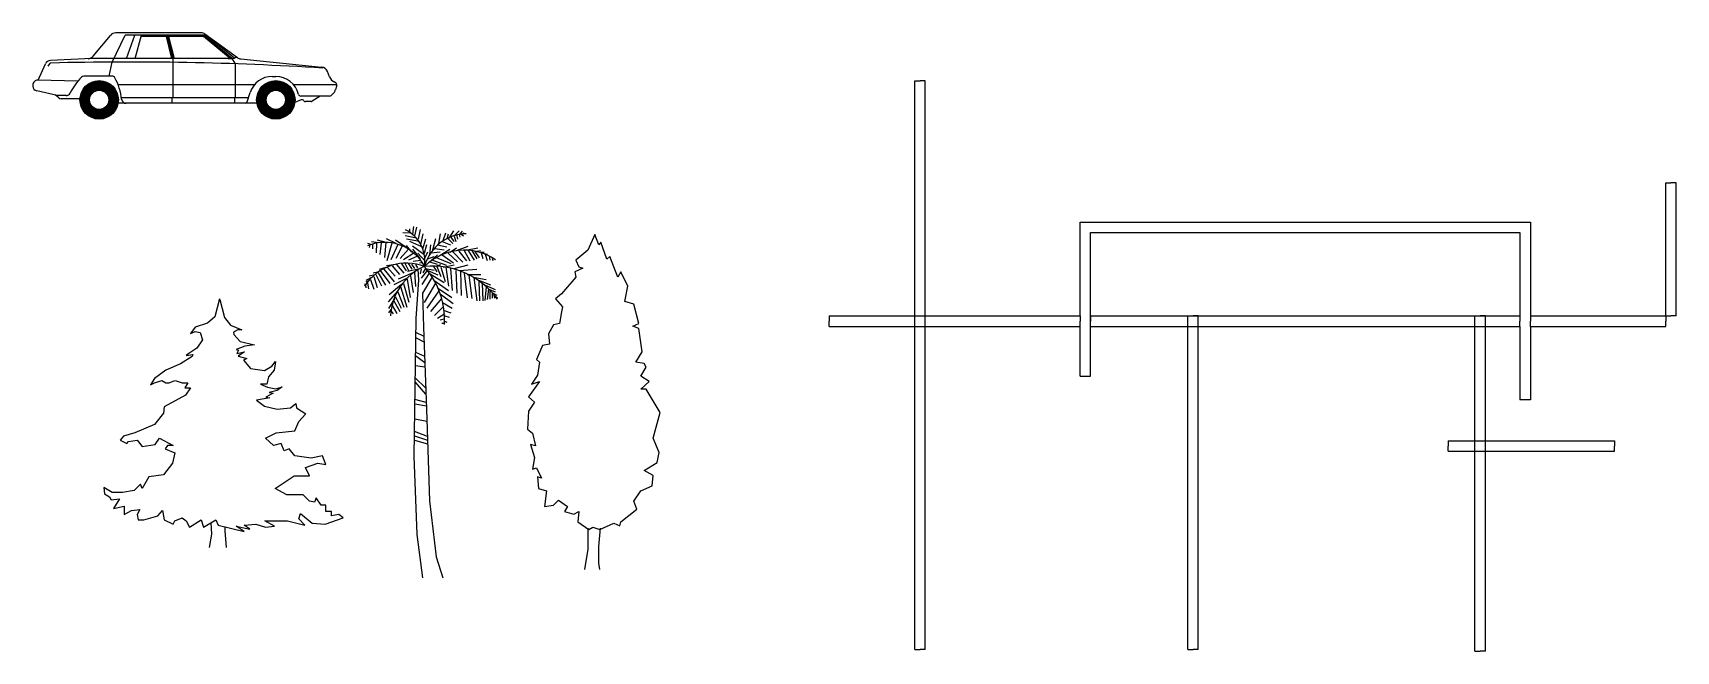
# Model space of a CAD drawing. Header units: metres. Extents: x 247 to 299.9, y 129.8 to 146.
# Drawn here: x 275.97 to 299.86, y 136.99 to 145.97 of the extents above; entities that cross this region are included whole.
import ezdxf

# ---------------------------------------------------------------- set-up
doc = ezdxf.new("R2010")
doc.units = ezdxf.units.M

# ---------------------------------------------------------------- blocks, each defined once
blk = doc.blocks.new('Tree - type 2 deciduous elevation')
blk.add_lwpolyline([(-2.754, 191.699), (-6.78, 182.851), (-13.682, 176.953), (-11.956, 173.266), (-9.656, 172.529), (-14.257, 170.317), (-13.682, 167.368), (-21.733, 157.783), (-25.184, 154.834), (-21.158, 150.41), (-21.733, 147.461), (-22.884, 140.825), (-26.334, 140.087), (-29.21, 134.926), (-28.635, 129.028), (-32.661, 128.291), (-36.111, 120.18), (-34.386, 118.706), (-35.536, 111.333), (-38.987, 106.171), (-34.386, 107.646), (-40.712, 98.798), (-37.261, 95.849), (-40.712, 90.688), (-41.287, 80.366), (-38.412, 78.154), (-36.686, 70.781), (-39.562, 71.518), (-37.261, 64.145), (-38.412, 57.509), (-36.111, 58.247), (-33.236, 52.348), (-35.536, 53.086), (-34.961, 46.45), (-30.36, 44.975), (-31.51, 36.128), (-26.334, 36.865), (-23.459, 39.814), (-18.283, 36.128), (-20.008, 33.178), (-14.832, 31.704), (-11.956, 33.178), (-12.531, 27.28), (-6.205, 22.856), (-3.905, 24.331), (0.121, 22.856), (8.173, 26.543), (11.624, 25.068), (12.199, 27.28), (21.4, 34.653), (19.675, 39.077), (23.701, 44.975), (30.027, 47.924), (30.602, 53.823), (25.426, 56.772), (32.903, 61.196), (34.053, 67.094), (30.602, 75.205), (34.628, 89.951), (26.576, 103.222), (23.701, 103.222), (28.302, 107.646), (23.701, 110.595), (26.576, 115.756), (25.426, 117.968), (20.825, 118.706), (24.276, 124.604), (22.551, 137.876), (19.1, 139.35), (22.551, 140.825), (19.675, 151.884), (14.499, 153.359), (16.224, 162.207), (12.199, 170.317), (10.473, 167.368), (5.872, 179.165), (4.147, 177.69), (0.696, 187.275), (-0.454, 185.8)], close=True)
for points in [[(-6.813, 23.669), (-6.813, 11.669), (-8.627, 0)], [(0.387, 23.669), (-0.576, 13.271), (-0.576, 3.686), (0, 0)]]:
    blk.add_lwpolyline(points)
blk = doc.blocks.new('Tree - palm elevation')
for p, q in [((-7.5, 199.68), (-7.5, 197.946)), ((-5.567, 196.707), (-4.987, 201.167)), ((-4.407, 195.716), (-3.247, 200.672)), ((-2.474, 193.733), (-1.315, 199.433)), ((15.116, 194.477), (17.822, 198.689)), ((18.015, 195.716), (20.914, 198.689)), ((21.301, 196.459), (22.847, 198.441)), ((23.234, 196.707), (23.62, 197.698)), ((-29.729, 190.759), (-31.469, 191.255)), ((-30.309, 190.512), (-30.695, 189.025)), ((-25.283, 191.751), (-29.342, 192.246)), ((-28.763, 190.759), (-28.763, 188.281)), ((-26.443, 191.503), (-26.636, 186.051)), ((-20.064, 191.751), (-25.863, 193.238)), ((-23.737, 191.751), (-24.51, 185.06)), ((-21.031, 191.998), (-21.804, 183.325)), ((-15.232, 191.255), (-20.644, 193.981)), ((-17.551, 191.503), (-20.451, 181.343)), ((-14.265, 190.759), (-18.131, 182.086)), ((-9.433, 189.025), (-15.618, 193.238)), ((-11.753, 189.768), (-15.425, 182.83)), ((-6.727, 197.202), (-11.366, 197.45)), ((-3.441, 194.477), (-10.013, 195.716)), ((-1.894, 192.494), (-9.24, 193.733)), ((-6.147, 186.299), (-9.24, 190.264)), ((-0.541, 189.52), (-7.307, 192.494)), ((-5.76, 190.016), (0.618, 185.308)), ((-1.121, 190.759), (0.232, 196.955)), ((0.038, 188.281), (1.778, 193.981)), ((1.005, 185.803), (2.358, 190.759)), ((4.098, 185.06), (4.678, 190.512)), ((5.837, 187.786), (7.577, 194.229)), ((6.997, 188.529), (12.216, 187.786)), ((8.544, 190.512), (13.763, 189.52)), ((9.317, 191.255), (10.283, 196.955)), ((11.25, 192.494), (15.889, 190.512)), ((11.829, 192.99), (13.182, 197.45)), ((13.956, 194.229), (14.729, 196.955)), ((14.536, 193.981), (17.242, 191.255)), ((15.695, 186.299), (19.368, 188.777)), ((16.082, 194.972), (17.822, 192.494)), ((18.015, 195.468), (18.981, 192.494)), ((19.368, 196.459), (19.948, 193.733)), ((19.368, 187.29), (26.133, 189.768)), ((20.914, 196.459), (21.301, 194.972)), ((22.074, 196.707), (23.427, 195.716)), ((24.78, 187.538), (31.546, 188.777)), ((-15.618, 179.36), (-20.644, 178.617)), ((-15.038, 179.36), (-10.786, 174.404)), ((-8.08, 188.034), (-12.912, 182.83)), ((-12.332, 180.104), (-9.433, 175.643)), ((-4.987, 185.803), (-10.979, 182.086)), ((-10.206, 180.104), (-8.08, 175.891)), ((-8.273, 180.104), (-6.147, 176.635)), ((-3.247, 183.821), (-8.08, 181.838)), ((-6.34, 179.608), (-4.6, 177.13)), ((-5.76, 188.034), (-1.508, 182.582)), ((-1.315, 181.591), (-5.374, 181.095)), ((-4.021, 179.36), (-2.861, 177.378)), ((-2.668, 185.803), (1.198, 181.343)), ((-0.348, 180.352), (-1.894, 180.104)), ((1.005, 182.582), (2.938, 186.547)), ((2.938, 182.582), (6.61, 183.821)), ((4.098, 180.847), (8.35, 179.608)), ((4.871, 186.051), (10.09, 186.547)), ((4.871, 181.591), (8.544, 184.812)), ((5.644, 181.838), (13.569, 178.865)), ((7.384, 178.369), (10.476, 179.36)), ((7.77, 183.325), (16.082, 179.856)), ((9.51, 184.317), (15.502, 188.034)), ((11.25, 184.812), (17.628, 180.352)), ((11.829, 177.874), (18.015, 179.113)), ((14.536, 185.803), (19.948, 180.847)), ((17.242, 186.547), (23.041, 180.599)), ((18.015, 177.13), (26.133, 179.113)), ((20.721, 187.042), (25.167, 181.343)), ((23.814, 187.29), (26.907, 181.343)), ((26.133, 187.29), (29.419, 181.838)), ((28.066, 187.29), (30.966, 182.582)), ((29.806, 186.795), (32.319, 183.078)), ((29.999, 186.795), (33.092, 187.29)), ((32.512, 186.299), (35.218, 186.299)), ((33.479, 186.051), (34.445, 182.83)), ((35.605, 185.556), (37.151, 185.308)), ((35.798, 185.308), (36.958, 181.591)), ((38.118, 184.317), (38.504, 181.838)), ((39.857, 182.83), (40.244, 181.591)), ((-28.956, 172.174), (-32.435, 170.192)), ((-31.082, 169.944), (-32.435, 169.2)), ((-27.409, 173.413), (-30.695, 172.67)), ((-29.922, 170.687), (-27.989, 165.235)), ((-25.09, 175.148), (-28.376, 174.404)), ((-27.989, 172.422), (-26.056, 166.227)), ((-26.829, 173.661), (-23.544, 167.218)), ((-25.476, 174.652), (-21.224, 167.466)), ((-21.031, 177.626), (-24.897, 176.387)), ((-24.317, 175.891), (-18.711, 168.457)), ((-22.191, 176.635), (-16.391, 169.448)), ((-20.064, 177.626), (-15.812, 172.67)), ((-17.358, 178.617), (-13.299, 173.661)), ((-8.466, 171.678), (-16.585, 167.713)), ((-4.214, 175.148), (-14.072, 170.935)), ((-8.853, 170.935), (-7.113, 160.527)), ((-1.701, 176.882), (-8.66, 175.396)), ((-6.92, 172.917), (-5.374, 163.253)), ((-4.6, 174.9), (-4.021, 166.722)), ((-2.668, 176.387), (-2.376, 170.594)), ((-0.928, 176.882), (-1.508, 173.909)), ((2.551, 175.891), (-0.928, 171.431)), ((3.711, 174.404), (-0.541, 167.961)), ((5.257, 171.926), (-0.155, 163.005)), ((1.585, 177.13), (0.038, 174.652)), ((1.585, 177.13), (6.61, 176.139)), ((2.938, 175.891), (8.737, 173.413)), ((4.291, 173.909), (12.216, 168.953)), ((6.224, 178.121), (8.157, 175.148)), ((6.417, 170.439), (14.729, 164.492)), ((8.157, 178.121), (10.476, 172.422)), ((10.476, 177.874), (12.796, 169.696)), ((13.182, 177.874), (14.729, 166.97)), ((15.889, 177.13), (16.855, 164.492)), ((18.981, 175.891), (19.561, 163.005)), ((20.914, 175.891), (30.966, 176.635)), ((21.688, 175.396), (22.074, 161.518)), ((23.814, 174.404), (25.554, 160.279)), ((25.554, 173.661), (33.285, 173.661)), ((26.52, 173.165), (28.066, 159.784)), ((28.839, 172.174), (36.378, 170.687)), ((29.226, 171.926), (30.966, 158.545)), ((30.966, 170.687), (38.891, 167.713)), ((32.126, 169.696), (32.512, 158.545)), ((-32.628, 167.961), (-33.208, 167.961)), ((-32.628, 167.713), (-32.435, 165.979)), ((-31.662, 168.705), (-31.082, 165.483)), ((-14.265, 164.244), (-19.678, 158.049)), ((-16.005, 160.031), (-19.484, 154.084)), ((-12.139, 167.961), (-19.098, 162.014)), ((-15.618, 160.775), (-12.332, 154.332)), ((-14.265, 163.749), (-10.786, 154.828)), ((-12.719, 166.722), (-9.046, 154.828)), ((-10.979, 168.457), (-7.887, 157.801)), ((7.384, 168.705), (0.812, 157.553)), ((9.317, 164.244), (2.358, 154.332)), ((8.544, 165.979), (16.662, 160.527)), ((10.09, 162.51), (17.435, 157.058)), ((34.058, 168.705), (34.445, 158.545)), ((35.412, 167.713), (41.404, 164.988)), ((36.378, 166.474), (35.605, 158.792)), ((37.731, 165.235), (36.958, 159.288)), ((37.924, 165.235), (41.404, 163.749)), ((38.504, 164.492), (38.504, 159.536)), ((39.664, 163.253), (42.37, 161.766)), ((39.857, 162.757), (39.857, 160.031)), ((40.824, 161.766), (41.21, 160.031)), ((41.21, 161.518), (42.757, 160.279)), ((-18.131, 153.589), (-19.484, 151.606)), ((-17.938, 152.597), (-16.972, 151.111)), ((-17.358, 155.819), (-14.845, 151.358)), ((-16.585, 158.545), (-13.106, 152.35)), ((10.863, 159.784), (4.484, 152.35)), ((11.829, 155.075), (6.804, 150.119)), ((12.603, 151.111), (8.544, 148.385)), ((11.443, 157.553), (16.855, 154.332)), ((12.216, 153.093), (16.082, 151.606)), ((12.216, 148.137), (10.09, 147.393)), ((12.409, 145.659), (11.056, 145.659)), ((12.409, 146.898), (13.763, 146.402)), ((12.603, 149.872), (15.116, 149.128)), ((-4.081, 140.645), (0.753, 138.261)), ((-4.081, 137.547), (0.753, 135.163)), ((-4.081, 129.205), (1.124, 126.821)), ((-4.081, 127.298), (1.31, 123.246)), ((-4.267, 114.428), (1.682, 108.708)), ((-4.081, 121.578), (1.31, 120.863)), ((-4.453, 112.283), (1.682, 105.133)), ((-4.639, 102.273), (1.868, 100.604)), ((-4.453, 99.651), (2.24, 98.459)), ((-4.453, 91.071), (2.426, 89.641)), ((-4.825, 83.921), (2.612, 81.061)), ((-4.639, 81.299), (2.797, 78.916)), ((-4.639, 78.916), (2.797, 76.771))]:
    blk.add_line(p, q)
for points in [[(-2.363, 170.553), (-3.88, 148.505), (-4.988, 69.634), (-3.325, 24.869), (0, 0)], [(-0.116, 162.848), (0.554, 143.532), (2.217, 96.635), (3.88, 44.054), (7.76, 12.079), (11.64, 0)]]:
    blk.add_lwpolyline(points)
for centre, radius, start, end in [((-18.427, 181.448), 19.715, 350.285, 64.11229), ((-21.738, 166.094), 25.899, 27.67115, 112.5305), ((25.595, 171.567), 25.395, 91.40319, 163.882), ((-9.259, 151.732), 28.386, 68.38311, 147.5322), ((23.687, 155.341), 32.188, 56.19272, 134.3213), ((14.394, 148.393), 32.752, 113.7592, 177.4133), ((5.828, 132.718), 45.639, 35.98777, 95.82273), ((-32.8, 147.923), 45.309, 356.1943, 41.37848)]:
    blk.add_arc(centre, radius, start, end)
blk = doc.blocks.new('Tree - evergreen elevation')
for p, q in [((-8.263, 7.598), (-8.747, 14.105)), ((-0.771, 9.56), (-0.69, 11.833)), ((0, 0), (-0.771, 9.56)), ((-9.75, 0), (-8.263, 7.598))]:
    blk.add_line(p, q)
for points in [[(-3.9, 142.35), (-6.596, 132.037), (-10.801, 128.443), (-17.81, 126.047), (-20.614, 122.452), (-17.81, 123.65), (-15.007, 123.051), (-13.605, 118.858), (-16.876, 114.065), (-21.549, 111.07), (-22.951, 109.872), (-19.212, 110.471), (-19.68, 109.273), (-26.222, 105.079), (-34.633, 101.485), (-41.175, 96.693), (-43.511, 93.098), (-41.175, 94.296), (-36.969, 95.494), (-34.633, 94.296), (-32.764, 94.296), (-29.493, 95.494)], [(-3.759, 141.97), (-1.074, 131.643), (2.437, 127.141), (8.84, 124.493), (6.568, 124.493), (4.09, 123.169), (4.296, 121.846), (7.807, 117.874), (16.069, 116.02), (10.492, 115.226), (5.535, 113.372), (6.981, 112.843), (5.948, 110.989), (10.286, 112.048), (6.775, 109.401), (11.732, 108.077), (9.873, 107.282), (13.797, 102.516), (21.852, 101.192), (25.983, 103.84), (28.048, 106.488), (27.842, 105.164), (27.429, 101.457), (24.124, 97.75), (23.091, 93.513), (19.58, 93.513), (23.505, 91.66), (28.255, 90.866), (31.973, 91.925), (29.081, 89.806), (24.537, 88.747), (26.809, 88.218), (22.472, 86.099), (24.95, 85.57), (17.308, 84.246), (21.852, 80.804), (29.081, 79.215), (36.723, 80.009), (39.821, 82.392), (40.028, 80.009), (45.398, 76.567)], [(-29.25, 95.55), (-25.287, 94.296), (-22.016, 94.296), (-23.885, 91.301), (-20.614, 91.301), (-23.418, 87.108), (-35.567, 80.518), (-36.035, 76.924), (-41.175, 70.334), (-52.389, 65.542), (-58.931, 63.744), (-60.8, 61.348), (-57.062, 59.551), (-56.128, 60.749), (-50.987, 61.348), (-48.184, 57.754), (-40.707, 58.952), (-38.371, 62.546), (-30.427, 58.353), (-33.698, 58.353), (-35.1, 56.556), (-29.493, 54.159), (-30.894, 48.169), (-36.035, 41.579), (-44.446, 40.381), (-48.184, 33.791), (-49.118, 36.188), (-52.857, 32.593), (-59.399, 31.395), (-65.473, 31.395), (-70.146, 34.39), (-69.679, 30.796), (-66.875, 28.999), (-65.941, 27.202), (-61.268, 27.801), (-64.539, 22.409), (-58.464, 23.607), (-58.464, 18.815), (-54.258, 21.211), (-49.586, 21.81), (-50.987, 18.815), (-50.52, 15.82), (-47.249, 15.82), (-39.306, 18.216), (-36.502, 21.211), (-35.567, 15.82), (-30.427, 13.423), (-29.493, 15.221), (-25.287, 17.018), (-22.951, 15.221), (-21.081, 11.626), (-14.539, 15.82), (-13.138, 11.626), (-6.128, 15.82), (-4.726, 12.824), (10.226, 9.23), (5.554, 12.225), (13.497, 10.428), (10.226, 12.824), (16.768, 13.423), (22.376, 11.626), (27.516, 12.225), (21.909, 15.221), (34.993, 15.221), (44.806, 12.824), (41.535, 16.419), (42.469, 19.414), (49.011, 14.023), (56.487, 13.423), (66.768, 17.018), (64.431, 18.815), (60.226, 18.216), (60.226, 20.612), (56.955, 20.612), (56.955, 24.206), (54.151, 24.206), (51.348, 28.4), (50.413, 26.004), (47.609, 26.603), (43.871, 30.197), (38.731, 30.197), (34.525, 30.197), (27.983, 33.791), (38.731, 40.98), (47.609, 40.98), (45.273, 45.773), (52.282, 48.169), (56.955, 47.57), (55.086, 52.362), (48.544, 51.164), (39.198, 52.362), (35.927, 56.556), (33.123, 55.357), (31.254, 59.551), (27.049, 58.353), (22.376, 62.546), (28.451, 65.542), (39.198, 66.74), (41.535, 72.131), (45.273, 76.325)]]:
    blk.add_lwpolyline(points)
blk = doc.blocks.new('Car - sedan  side')
at = {"linetype": 'Continuous'}
for p, q in [((-139.53, 35.99), (-129.64, 47.91)), ((-128.57, 32.64), (-121.22, 48.02)), ((-77.81, 49.34), (-126.58, 49.34)), ((-74.7, 48.02), (-121.22, 48.02)), ((-120.32, 34.67), (-115.67, 48.02)), ((-115.4, 34.67), (-111.74, 48.02)), ((-97.55, 47.3), (-111.94, 47.3)), ((-94.41, 34.67), (-97.73, 48.02)), ((-93.72, 34.67), (-97.04, 48.02)), ((-93.03, 34.67), (-96.34, 48.02)), ((-76.26, 47.3), (-96.16, 47.3)), ((-61.08, 34.66), (-76.26, 47.3)), ((-60.02, 34.65), (-76.07, 48.02)), ((-56.87, 35.13), (-75.48, 48.59)), ((-58.54, 34.93), (-74.99, 48.02)), ((-170.93, 22.32), (-166.81, 31.56)), ((-164.57, 31.6), (-165.48, 30.35)), ((-140.23, 34.67), (-163.88, 33.56)), ((-62.28, 34.67), (-140.23, 34.67)), ((-130.39, 24.63), (-128.57, 32.64)), ((-93.72, 19.62), (-93.72, 34.67)), ((-62.28, 34.67), (-60.02, 34.65)), ((-60.02, 34.65), (-58.54, 34.93)), ((-57.97, 31.61), (-60.02, 34.65)), ((-57.21, 35.38), (-58.54, 34.93)), ((-57.97, 19.62), (-57.97, 31.61)), ((-54.93, 34.4), (-8.75, 29.8)), ((-174, 19.51), (-174, 18.91)), ((-148.26, 21.7), (-171.11, 22.33)), ((-128.78, 24.63), (-144.79, 24.63)), ((-47.2, 19.62), (-125.23, 19.62)), ((-93.72, 12.14), (-93.72, 19.62)), ((-57.97, 12.14), (-57.97, 19.62)), ((-36.97, 24.38), (-34.94, 24.38)), ((0, 19.62), (-24.7, 19.62)), ((-4.21, 24.18), (-5.42, 27.27)), ((-160.12, 13.48), (-171.81, 16.16)), ((-159.22, 12.14), (-161.08, 13.7)), ((-155.01, 13.48), (-160.12, 13.48)), ((-147.03, 11.6), (-157.73, 11.6)), ((-50.67, 12.14), (-123.32, 12.14)), ((-94.21, 9.03), (-94.21, 12.14)), ((-58.39, 9.03), (-58.39, 12.14)), ((-51.4, 9.89), (-49.69, 15.14)), ((-20.36, 11.06), (-24.06, 9.44)), ((-4.23, 13.19), (-20.72, 13.19)), ((-18.83, 10.42), (-19.11, 10.76)), ((-14.68, 10.03), (-18.01, 10.03)), ((-9.5, 13.19), (-14.1, 10.2)), ((-3.22, 13.59), (-1.77, 14.97)), ((-120.62, 9.03), (-125.23, 9.03)), ((-45.76, 9.03), (-120.62, 9.03))]:
    blk.add_line(p, q, dxfattribs=at)
at = {"linetype": 'Continuous', "const_width": 5.49}
for points in [[(-127.8, 11, -1), (-144.3, 11, -1)], [(-26.69, 11, -1), (-43.19, 11, -1)]]:
    blk.add_lwpolyline(points, format="xyb", close=True, dxfattribs=at)
at = {"linetype": 'Continuous'}
for centre, radius in [((-136.05, 11), 11), ((-34.94, 11), 11), ((-136.05, 11), 5.51), ((-34.94, 11), 5.51)]:
    blk.add_circle(centre, radius, dxfattribs=at)
for centre, radius, start, end in [((-126.58, 45.38), 3.97, 90, 140.30288), ((-77.81, 45.38), 3.97, 54.13504, 90), ((-163.72, 30.18), 3.38, 92.68266, 155.97362), ((-163.62, 30.91), 1.17, 91.49105, 143.95527), ((-118.51, -1702.12), 1734.79, 86.34698, 91.49105), ((-142.58, 38.53), 3.97, 272.68265, 320.30288), ((-54.54, 38.35), 3.97, 234.13503, 264.31231), ((-9.15, 25.82), 4, 21.31069, 84.3123), ((-171.18, 19.51), 2.82, 88.41927, 180), ((-171.18, 18.91), 2.82, 180, 257.09053), ((-118.09, -2.78), 38.85, 136.3964, 152.90974), ((-144.79, 22.64), 1.98, 90, 136.3964), ((-128.78, 22.64), 1.98, 28.1371, 90), ((-157.14, 7.48), 34.14, 6.51354, 28.1371), ((-36.97, 11), 13.38, 90, 161.97316), ((-34.94, 11), 13.38, 13.58642, 90), ((0.9, 26.18), 5.49, 201.3107, 247.70484), ((-1.92, 19.3), 1.94, 325.37436, 67.70485), ((-157.73, 13.93), 2.32, 230.12913, 270), ((-155.01, 16.1), 2.62, 270, 332.90974), ((-120.62, 11.65), 2.62, 186.51353, 270), ((-52.58, 10.27), 1.24, 270, 341.97316), ((-20.72, 14.43), 1.24, 193.58641, 270), ((-19.93, 10.09), 1.06, 39.30103, 113.71592), ((-18.01, 11.09), 1.06, 219.30104, 270), ((-14.68, 11.09), 1.06, 270, 303.04697), ((-4.23, 14.65), 1.46, 270, 313.71735), ((-3.82, 17.12), 2.96, 313.71735, 352.38387), ((2.46, 16.28), 3.37, 145.37437, 172.38386)]:
    blk.add_arc(centre, radius, start, end, dxfattribs=at)

msp = doc.modelspace()

# ---------------------------------------------------------------- linework, layer by layer
for p, q in [((288.79, 137.014), (288.79, 145.274)), ((288.79, 145.274), (288.866, 145.274)), ((288.942, 145.274), (288.866, 145.274)), ((288.942, 137.014), (288.942, 145.274)), ((299.705, 141.859), (299.705, 143.794)), ((299.705, 143.794), (299.781, 143.794)), ((299.857, 143.794), (299.781, 143.794)), ((299.857, 141.859), (299.857, 143.794)), ((291.192, 143.224), (297.738, 143.224)), ((291.192, 141.859), (291.192, 143.224)), ((297.738, 143.224), (297.738, 141.859)), ((291.344, 140.983), (291.344, 143.072)), ((291.344, 143.072), (297.586, 143.072)), ((297.586, 143.072), (297.586, 141.859)), ((287.544, 141.859), (287.544, 141.783)), ((287.544, 141.859), (291.192, 141.859)), ((287.544, 141.707), (287.544, 141.783)), ((287.544, 141.707), (291.192, 141.707)), ((291.192, 141.859), (291.192, 141.783)), ((291.192, 141.707), (291.192, 141.783)), ((291.192, 140.983), (291.192, 141.707)), ((291.344, 141.859), (291.344, 141.783)), ((291.344, 141.859), (297.586, 141.859)), ((291.344, 141.707), (291.344, 141.783)), ((291.344, 141.707), (297.586, 141.707)), ((292.757, 137.014), (292.757, 141.859)), ((292.757, 141.859), (292.834, 141.859)), ((292.91, 141.859), (292.834, 141.859)), ((292.91, 137.014), (292.91, 141.859)), ((296.932, 136.988), (296.932, 141.859)), ((296.932, 141.859), (297.008, 141.859)), ((297.084, 141.859), (297.008, 141.859)), ((297.084, 136.988), (297.084, 141.859)), ((297.586, 141.859), (297.586, 141.783)), ((297.586, 141.707), (297.586, 141.783)), ((297.586, 141.707), (297.586, 140.64)), ((297.738, 141.859), (297.738, 141.783)), ((297.738, 141.859), (299.705, 141.859)), ((297.738, 141.707), (297.738, 141.783)), ((297.738, 141.707), (297.738, 140.64)), ((297.738, 141.707), (299.705, 141.707)), ((299.705, 141.859), (299.781, 141.859)), ((299.705, 141.859), (299.705, 141.783)), ((299.705, 141.707), (299.705, 141.783)), ((299.857, 141.859), (299.781, 141.859)), ((296.542, 140.045), (296.542, 139.969)), ((296.542, 140.045), (298.959, 140.045)), ((298.959, 140.045), (298.959, 139.969)), ((296.542, 139.893), (296.542, 139.969)), ((296.542, 139.893), (298.959, 139.893)), ((298.959, 139.893), (298.959, 139.969)), ((288.79, 137.014), (288.866, 137.014)), ((288.942, 137.014), (288.866, 137.014)), ((292.757, 137.014), (292.834, 137.014)), ((292.91, 137.014), (292.834, 137.014)), ((296.932, 136.988), (297.008, 136.988)), ((297.084, 136.988), (297.008, 136.988))]:
    msp.add_line(p, q)
at = {"linetype": 'Continuous'}
for p, q in [((291.192, 140.983), (291.344, 140.983)), ((297.738, 140.64), (297.586, 140.64))]:
    msp.add_line(p, q, dxfattribs=at)

# ---------------------------------------------------------------- block references
at = {"xscale": 0.0254, "yscale": 0.0254, "zscale": 0.0254}
for name, p in [('Car - sedan  side', (280.388, 144.72)), ('Tree - palm elevation', (281.635, 138.052)), ('Tree - type 2 deciduous elevation', (284.207, 138.173)), ('Tree - evergreen elevation', (278.782, 138.494))]:
    msp.add_blockref(name, p, dxfattribs=at)

doc.saveas('drawing.dxf')
